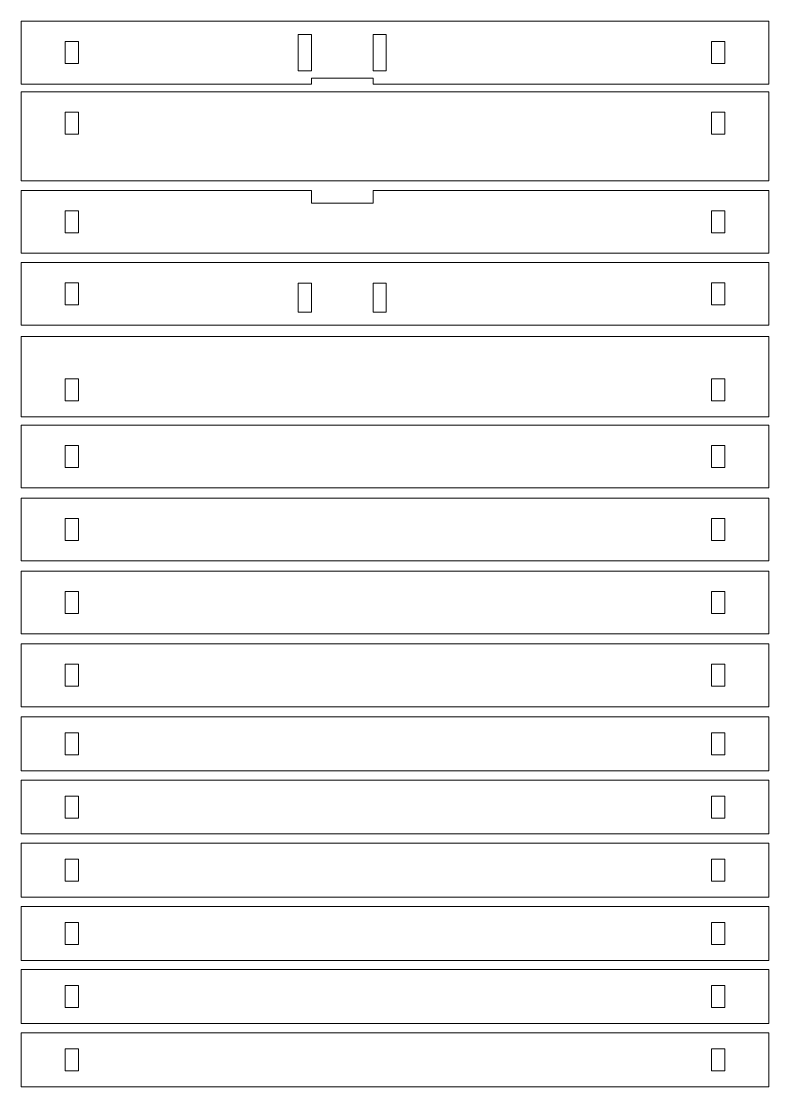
# Model space of a CAD drawing. Header units: millimetres. Extents: x -226 to 226, y -126 to 126.
# Drawn here: x 55.8 to 225.8, y -119.6 to 122.8 of the extents above; entities that cross this region are included whole.
import ezdxf

# ---------------------------------------------------------------- set-up
doc = ezdxf.new("R2010")
doc.units = ezdxf.units.MM
doc.header["$MEASUREMENT"] = 0
doc.layers.add('Camada 1', color=7, linetype='Continuous')

msp = doc.modelspace()

# ---------------------------------------------------------------- linework, layer by layer
at = {"layer": 'Camada 1', "color": 250, "lineweight": 20}
for points, knots in [([(55.7727, 108.5024), (55.7727, 108.5024), (121.7727, 108.5024), (121.7727, 108.5024), (121.7727, 108.5024), (121.7727, 108.5024), (121.7727, 109.8024), (121.7727, 109.8024), (121.7727, 109.8024), (121.7727, 109.8024), (135.7727, 109.8024), (135.7727, 109.8024), (135.7727, 109.8024), (135.7727, 109.8024), (135.7727, 108.5024), (135.7727, 108.5024), (135.7727, 108.5024), (135.7727, 108.5024), (225.7727, 108.5024), (225.7727, 108.5024), (225.7727, 108.5024), (225.7727, 108.5024), (225.7727, 122.7652), (225.7727, 122.7652), (225.7727, 122.7652), (225.7727, 122.7652), (55.7727, 122.7652), (55.7727, 122.7652), (55.7727, 122.7652), (55.7727, 122.7652), (55.7727, 108.5024), (55.7727, 108.5024)], [0, 0, 0, 0, 0.11111111, 0.11111111, 0.11111111, 0.11111111, 0.22222222, 0.22222222, 0.22222222, 0.22222222, 0.33333333, 0.33333333, 0.33333333, 0.33333333, 0.44444444, 0.44444444, 0.44444444, 0.44444444, 0.55555556, 0.55555556, 0.55555556, 0.55555556, 0.66666667, 0.66666667, 0.66666667, 0.66666667, 0.77777778, 0.77777778, 0.77777778, 0.77777778, 1, 1, 1, 1]), ([(118.7727, 111.5024), (118.7727, 111.5024), (118.7727, 119.7652), (118.7727, 119.7652), (118.7727, 119.7652), (118.7727, 119.7652), (121.7727, 119.7652), (121.7727, 119.7652), (121.7727, 119.7652), (121.7727, 119.7652), (121.7727, 111.5024), (121.7727, 111.5024), (121.7727, 111.5024), (121.7727, 111.5024), (118.7727, 111.5024), (118.7727, 111.5024)], [0, 0, 0, 0, 0.2, 0.2, 0.2, 0.2, 0.4, 0.4, 0.4, 0.4, 0.6, 0.6, 0.6, 0.6, 1, 1, 1, 1]), ([(135.7727, 111.5024), (135.7727, 111.5024), (135.7727, 119.7652), (135.7727, 119.7652), (135.7727, 119.7652), (135.7727, 119.7652), (138.7727, 119.7652), (138.7727, 119.7652), (138.7727, 119.7652), (138.7727, 119.7652), (138.7727, 111.5024), (138.7727, 111.5024), (138.7727, 111.5024), (138.7727, 111.5024), (135.7727, 111.5024), (135.7727, 111.5024)], [0, 0, 0, 0, 0.2, 0.2, 0.2, 0.2, 0.4, 0.4, 0.4, 0.4, 0.6, 0.6, 0.6, 0.6, 1, 1, 1, 1]), ([(68.7727, 118.1352), (68.7727, 118.1352), (68.7727, 113.1324), (68.7727, 113.1324), (68.7727, 113.1324), (68.7727, 113.1324), (65.7727, 113.1324), (65.7727, 113.1324), (65.7727, 113.1324), (65.7727, 113.1324), (65.7727, 118.1352), (65.7727, 118.1352), (65.7727, 118.1352), (65.7727, 118.1352), (68.7727, 118.1352), (68.7727, 118.1352)], [0, 0, 0, 0, 0.2, 0.2, 0.2, 0.2, 0.4, 0.4, 0.4, 0.4, 0.6, 0.6, 0.6, 0.6, 1, 1, 1, 1]), ([(212.7727, 113.1324), (212.7727, 113.1324), (212.7727, 118.1352), (212.7727, 118.1352), (212.7727, 118.1352), (212.7727, 118.1352), (215.7727, 118.1352), (215.7727, 118.1352), (215.7727, 118.1352), (215.7727, 118.1352), (215.7727, 113.1324), (215.7727, 113.1324), (215.7727, 113.1324), (215.7727, 113.1324), (212.7727, 113.1324), (212.7727, 113.1324)], [0, 0, 0, 0, 0.2, 0.2, 0.2, 0.2, 0.4, 0.4, 0.4, 0.4, 0.6, 0.6, 0.6, 0.6, 1, 1, 1, 1]), ([(55.7727, 86.4933), (55.7727, 86.4933), (225.7727, 86.4933), (225.7727, 86.4933), (225.7727, 86.4933), (225.7727, 86.4933), (225.7727, 106.7561), (225.7727, 106.7561), (225.7727, 106.7561), (225.7727, 106.7561), (55.7727, 106.7561), (55.7727, 106.7561), (55.7727, 106.7561), (55.7727, 106.7561), (55.7727, 86.4933), (55.7727, 86.4933)], [0, 0, 0, 0, 0.2, 0.2, 0.2, 0.2, 0.4, 0.4, 0.4, 0.4, 0.6, 0.6, 0.6, 0.6, 1, 1, 1, 1]), ([(68.7727, 97.1233), (68.7727, 97.1233), (65.7727, 97.1233), (65.7727, 97.1233), (65.7727, 97.1233), (65.7727, 97.1233), (65.7727, 102.1261), (65.7727, 102.1261), (65.7727, 102.1261), (65.7727, 102.1261), (68.7727, 102.1261), (68.7727, 102.1261), (68.7727, 102.1261), (68.7727, 102.1261), (68.7727, 97.1233), (68.7727, 97.1233)], [0, 0, 0, 0, 0.2, 0.2, 0.2, 0.2, 0.4, 0.4, 0.4, 0.4, 0.6, 0.6, 0.6, 0.6, 1, 1, 1, 1]), ([(212.7727, 97.1233), (212.7727, 97.1233), (212.7727, 102.1261), (212.7727, 102.1261), (212.7727, 102.1261), (212.7727, 102.1261), (215.7727, 102.1261), (215.7727, 102.1261), (215.7727, 102.1261), (215.7727, 102.1261), (215.7727, 97.1233), (215.7727, 97.1233), (215.7727, 97.1233), (215.7727, 97.1233), (212.7727, 97.1233), (212.7727, 97.1233)], [0, 0, 0, 0, 0.2, 0.2, 0.2, 0.2, 0.4, 0.4, 0.4, 0.4, 0.6, 0.6, 0.6, 0.6, 1, 1, 1, 1]), ([(55.7727, 70.008), (55.7727, 70.008), (225.7727, 70.008), (225.7727, 70.008), (225.7727, 70.008), (225.7727, 70.008), (225.7727, 84.2708), (225.7727, 84.2708), (225.7727, 84.2708), (225.7727, 84.2708), (135.7727, 84.2708), (135.7727, 84.2708), (135.7727, 84.2708), (135.7727, 84.2708), (135.7727, 81.4207), (135.7727, 81.4207), (135.7727, 81.4207), (135.7727, 81.4207), (121.7727, 81.4207), (121.7727, 81.4207), (121.7727, 81.4207), (121.7727, 81.4207), (121.7727, 84.2708), (121.7727, 84.2708), (121.7727, 84.2708), (121.7727, 84.2708), (55.7727, 84.2708), (55.7727, 84.2708), (55.7727, 84.2708), (55.7727, 84.2708), (55.7727, 70.008), (55.7727, 70.008)], [0, 0, 0, 0, 0.11111111, 0.11111111, 0.11111111, 0.11111111, 0.22222222, 0.22222222, 0.22222222, 0.22222222, 0.33333333, 0.33333333, 0.33333333, 0.33333333, 0.44444444, 0.44444444, 0.44444444, 0.44444444, 0.55555556, 0.55555556, 0.55555556, 0.55555556, 0.66666667, 0.66666667, 0.66666667, 0.66666667, 0.77777778, 0.77777778, 0.77777778, 0.77777778, 1, 1, 1, 1]), ([(68.7727, 79.6408), (68.7727, 79.6408), (68.7727, 74.638), (68.7727, 74.638), (68.7727, 74.638), (68.7727, 74.638), (65.7727, 74.638), (65.7727, 74.638), (65.7727, 74.638), (65.7727, 74.638), (65.7727, 79.6408), (65.7727, 79.6408), (65.7727, 79.6408), (65.7727, 79.6408), (68.7727, 79.6408), (68.7727, 79.6408)], [0, 0, 0, 0, 0.2, 0.2, 0.2, 0.2, 0.4, 0.4, 0.4, 0.4, 0.6, 0.6, 0.6, 0.6, 1, 1, 1, 1]), ([(212.7727, 74.638), (212.7727, 74.638), (212.7727, 79.6408), (212.7727, 79.6408), (212.7727, 79.6408), (212.7727, 79.6408), (215.7727, 79.6408), (215.7727, 79.6408), (215.7727, 79.6408), (215.7727, 79.6408), (215.7727, 74.638), (215.7727, 74.638), (215.7727, 74.638), (215.7727, 74.638), (212.7727, 74.638), (212.7727, 74.638)], [0, 0, 0, 0, 0.2, 0.2, 0.2, 0.2, 0.4, 0.4, 0.4, 0.4, 0.6, 0.6, 0.6, 0.6, 1, 1, 1, 1]), ([(55.7727, 53.6285), (55.7727, 53.6285), (225.7727, 53.6285), (225.7727, 53.6285), (225.7727, 53.6285), (225.7727, 53.6285), (225.7727, 67.8913), (225.7727, 67.8913), (225.7727, 67.8913), (225.7727, 67.8913), (55.7727, 67.8913), (55.7727, 67.8913), (55.7727, 67.8913), (55.7727, 67.8913), (55.7727, 53.6285), (55.7727, 53.6285)], [0, 0, 0, 0, 0.2, 0.2, 0.2, 0.2, 0.4, 0.4, 0.4, 0.4, 0.6, 0.6, 0.6, 0.6, 1, 1, 1, 1]), ([(68.7727, 58.2585), (68.7727, 58.2585), (65.7727, 58.2585), (65.7727, 58.2585), (65.7727, 58.2585), (65.7727, 58.2585), (65.7727, 63.2613), (65.7727, 63.2613), (65.7727, 63.2613), (65.7727, 63.2613), (68.7727, 63.2613), (68.7727, 63.2613), (68.7727, 63.2613), (68.7727, 63.2613), (68.7727, 58.2585), (68.7727, 58.2585)], [0, 0, 0, 0, 0.2, 0.2, 0.2, 0.2, 0.4, 0.4, 0.4, 0.4, 0.6, 0.6, 0.6, 0.6, 1, 1, 1, 1]), ([(118.7727, 56.6285), (118.7727, 56.6285), (118.7727, 63.205), (118.7727, 63.205), (118.7727, 63.205), (118.7727, 63.205), (121.7727, 63.205), (121.7727, 63.205), (121.7727, 63.205), (121.7727, 63.205), (121.7727, 56.6285), (121.7727, 56.6285), (121.7727, 56.6285), (121.7727, 56.6285), (118.7727, 56.6285), (118.7727, 56.6285)], [0, 0, 0, 0, 0.2, 0.2, 0.2, 0.2, 0.4, 0.4, 0.4, 0.4, 0.6, 0.6, 0.6, 0.6, 1, 1, 1, 1]), ([(135.7727, 56.6285), (135.7727, 56.6285), (135.7727, 63.205), (135.7727, 63.205), (135.7727, 63.205), (135.7727, 63.205), (138.7727, 63.205), (138.7727, 63.205), (138.7727, 63.205), (138.7727, 63.205), (138.7727, 56.6285), (138.7727, 56.6285), (138.7727, 56.6285), (138.7727, 56.6285), (135.7727, 56.6285), (135.7727, 56.6285)], [0, 0, 0, 0, 0.2, 0.2, 0.2, 0.2, 0.4, 0.4, 0.4, 0.4, 0.6, 0.6, 0.6, 0.6, 1, 1, 1, 1]), ([(215.7727, 58.2585), (215.7727, 58.2585), (212.7727, 58.2585), (212.7727, 58.2585), (212.7727, 58.2585), (212.7727, 58.2585), (212.7727, 63.2613), (212.7727, 63.2613), (212.7727, 63.2613), (212.7727, 63.2613), (215.7727, 63.2613), (215.7727, 63.2613), (215.7727, 63.2613), (215.7727, 63.2613), (215.7727, 58.2585), (215.7727, 58.2585)], [0, 0, 0, 0, 0.2, 0.2, 0.2, 0.2, 0.4, 0.4, 0.4, 0.4, 0.6, 0.6, 0.6, 0.6, 1, 1, 1, 1]), ([(55.7727, 32.8257), (55.7727, 32.8257), (225.7727, 32.8257), (225.7727, 32.8257), (225.7727, 32.8257), (225.7727, 32.8257), (225.7727, 51.0885), (225.7727, 51.0885), (225.7727, 51.0885), (225.7727, 51.0885), (55.7727, 51.0885), (55.7727, 51.0885), (55.7727, 51.0885), (55.7727, 51.0885), (55.7727, 32.8257), (55.7727, 32.8257)], [0, 0, 0, 0, 0.2, 0.2, 0.2, 0.2, 0.4, 0.4, 0.4, 0.4, 0.6, 0.6, 0.6, 0.6, 1, 1, 1, 1]), ([(68.7727, 36.4557), (68.7727, 36.4557), (65.7727, 36.4557), (65.7727, 36.4557), (65.7727, 36.4557), (65.7727, 36.4557), (65.7727, 41.4585), (65.7727, 41.4585), (65.7727, 41.4585), (65.7727, 41.4585), (68.7727, 41.4585), (68.7727, 41.4585), (68.7727, 41.4585), (68.7727, 41.4585), (68.7727, 36.4557), (68.7727, 36.4557)], [0, 0, 0, 0, 0.2, 0.2, 0.2, 0.2, 0.4, 0.4, 0.4, 0.4, 0.6, 0.6, 0.6, 0.6, 1, 1, 1, 1]), ([(215.7727, 36.4557), (215.7727, 36.4557), (212.7727, 36.4557), (212.7727, 36.4557), (212.7727, 36.4557), (212.7727, 36.4557), (212.7727, 41.4585), (212.7727, 41.4585), (212.7727, 41.4585), (212.7727, 41.4585), (215.7727, 41.4585), (215.7727, 41.4585), (215.7727, 41.4585), (215.7727, 41.4585), (215.7727, 36.4557), (215.7727, 36.4557)], [0, 0, 0, 0, 0.2, 0.2, 0.2, 0.2, 0.4, 0.4, 0.4, 0.4, 0.6, 0.6, 0.6, 0.6, 1, 1, 1, 1]), ([(225.7727, 30.9207), (225.7727, 30.9207), (55.7727, 30.9207), (55.7727, 30.9207), (55.7727, 30.9207), (55.7727, 30.9207), (55.7727, 16.6579), (55.7727, 16.6579), (55.7727, 16.6579), (55.7727, 16.6579), (225.7727, 16.6579), (225.7727, 16.6579), (225.7727, 16.6579), (225.7727, 16.6579), (225.7727, 30.9207), (225.7727, 30.9207)], [0, 0, 0, 0, 0.2, 0.2, 0.2, 0.2, 0.4, 0.4, 0.4, 0.4, 0.6, 0.6, 0.6, 0.6, 1, 1, 1, 1]), ([(68.7727, 26.2907), (68.7727, 26.2907), (68.7727, 21.2879), (68.7727, 21.2879), (68.7727, 21.2879), (68.7727, 21.2879), (65.7727, 21.2879), (65.7727, 21.2879), (65.7727, 21.2879), (65.7727, 21.2879), (65.7727, 26.2907), (65.7727, 26.2907), (65.7727, 26.2907), (65.7727, 26.2907), (68.7727, 26.2907), (68.7727, 26.2907)], [0, 0, 0, 0, 0.2, 0.2, 0.2, 0.2, 0.4, 0.4, 0.4, 0.4, 0.6, 0.6, 0.6, 0.6, 1, 1, 1, 1]), ([(212.7727, 21.2879), (212.7727, 21.2879), (212.7727, 26.2907), (212.7727, 26.2907), (212.7727, 26.2907), (212.7727, 26.2907), (215.7727, 26.2907), (215.7727, 26.2907), (215.7727, 26.2907), (215.7727, 26.2907), (215.7727, 21.2879), (215.7727, 21.2879), (215.7727, 21.2879), (215.7727, 21.2879), (212.7727, 21.2879), (212.7727, 21.2879)], [0, 0, 0, 0, 0.2, 0.2, 0.2, 0.2, 0.4, 0.4, 0.4, 0.4, 0.6, 0.6, 0.6, 0.6, 1, 1, 1, 1]), ([(225.7727, 14.3295), (225.7727, 14.3295), (55.7727, 14.3295), (55.7727, 14.3295), (55.7727, 14.3295), (55.7727, 14.3295), (55.7727, 0.0667), (55.7727, 0.0667), (55.7727, 0.0667), (55.7727, 0.0667), (225.7727, 0.0667), (225.7727, 0.0667), (225.7727, 0.0667), (225.7727, 0.0667), (225.7727, 14.3295), (225.7727, 14.3295)], [0, 0, 0, 0, 0.2, 0.2, 0.2, 0.2, 0.4, 0.4, 0.4, 0.4, 0.6, 0.6, 0.6, 0.6, 1, 1, 1, 1]), ([(68.7727, 9.6995), (68.7727, 9.6995), (68.7727, 4.6967), (68.7727, 4.6967), (68.7727, 4.6967), (68.7727, 4.6967), (65.7727, 4.6967), (65.7727, 4.6967), (65.7727, 4.6967), (65.7727, 4.6967), (65.7727, 9.6995), (65.7727, 9.6995), (65.7727, 9.6995), (65.7727, 9.6995), (68.7727, 9.6995), (68.7727, 9.6995)], [0, 0, 0, 0, 0.2, 0.2, 0.2, 0.2, 0.4, 0.4, 0.4, 0.4, 0.6, 0.6, 0.6, 0.6, 1, 1, 1, 1]), ([(212.7727, 4.6967), (212.7727, 4.6967), (212.7727, 9.6995), (212.7727, 9.6995), (212.7727, 9.6995), (212.7727, 9.6995), (215.7727, 9.6995), (215.7727, 9.6995), (215.7727, 9.6995), (215.7727, 9.6995), (215.7727, 4.6967), (215.7727, 4.6967), (215.7727, 4.6967), (215.7727, 4.6967), (212.7727, 4.6967), (212.7727, 4.6967)], [0, 0, 0, 0, 0.2, 0.2, 0.2, 0.2, 0.4, 0.4, 0.4, 0.4, 0.6, 0.6, 0.6, 0.6, 1, 1, 1, 1]), ([(225.7727, -2.2617), (225.7727, -2.2617), (55.7727, -2.2617), (55.7727, -2.2617), (55.7727, -2.2617), (55.7727, -2.2617), (55.7727, -16.5245), (55.7727, -16.5245), (55.7727, -16.5245), (55.7727, -16.5245), (225.7727, -16.5245), (225.7727, -16.5245), (225.7727, -16.5245), (225.7727, -16.5245), (225.7727, -2.2617), (225.7727, -2.2617)], [0, 0, 0, 0, 0.2, 0.2, 0.2, 0.2, 0.4, 0.4, 0.4, 0.4, 0.6, 0.6, 0.6, 0.6, 1, 1, 1, 1]), ([(68.7727, -6.8917), (68.7727, -6.8917), (68.7727, -11.8945), (68.7727, -11.8945), (68.7727, -11.8945), (68.7727, -11.8945), (65.7727, -11.8945), (65.7727, -11.8945), (65.7727, -11.8945), (65.7727, -11.8945), (65.7727, -6.8917), (65.7727, -6.8917), (65.7727, -6.8917), (65.7727, -6.8917), (68.7727, -6.8917), (68.7727, -6.8917)], [0, 0, 0, 0, 0.2, 0.2, 0.2, 0.2, 0.4, 0.4, 0.4, 0.4, 0.6, 0.6, 0.6, 0.6, 1, 1, 1, 1]), ([(212.7727, -11.8945), (212.7727, -11.8945), (212.7727, -6.8917), (212.7727, -6.8917), (212.7727, -6.8917), (212.7727, -6.8917), (215.7727, -6.8917), (215.7727, -6.8917), (215.7727, -6.8917), (215.7727, -6.8917), (215.7727, -11.8945), (215.7727, -11.8945), (215.7727, -11.8945), (215.7727, -11.8945), (212.7727, -11.8945), (212.7727, -11.8945)], [0, 0, 0, 0, 0.2, 0.2, 0.2, 0.2, 0.4, 0.4, 0.4, 0.4, 0.6, 0.6, 0.6, 0.6, 1, 1, 1, 1]), ([(225.7727, -18.8529), (225.7727, -18.8529), (55.7727, -18.8529), (55.7727, -18.8529), (55.7727, -18.8529), (55.7727, -18.8529), (55.7727, -33.1157), (55.7727, -33.1157), (55.7727, -33.1157), (55.7727, -33.1157), (225.7727, -33.1157), (225.7727, -33.1157), (225.7727, -33.1157), (225.7727, -33.1157), (225.7727, -18.8529), (225.7727, -18.8529)], [0, 0, 0, 0, 0.2, 0.2, 0.2, 0.2, 0.4, 0.4, 0.4, 0.4, 0.6, 0.6, 0.6, 0.6, 1, 1, 1, 1]), ([(68.7727, -23.4829), (68.7727, -23.4829), (68.7727, -28.4857), (68.7727, -28.4857), (68.7727, -28.4857), (68.7727, -28.4857), (65.7727, -28.4857), (65.7727, -28.4857), (65.7727, -28.4857), (65.7727, -28.4857), (65.7727, -23.4829), (65.7727, -23.4829), (65.7727, -23.4829), (65.7727, -23.4829), (68.7727, -23.4829), (68.7727, -23.4829)], [0, 0, 0, 0, 0.2, 0.2, 0.2, 0.2, 0.4, 0.4, 0.4, 0.4, 0.6, 0.6, 0.6, 0.6, 1, 1, 1, 1]), ([(212.7727, -28.4857), (212.7727, -28.4857), (212.7727, -23.4829), (212.7727, -23.4829), (212.7727, -23.4829), (212.7727, -23.4829), (215.7727, -23.4829), (215.7727, -23.4829), (215.7727, -23.4829), (215.7727, -23.4829), (215.7727, -28.4857), (215.7727, -28.4857), (215.7727, -28.4857), (215.7727, -28.4857), (212.7727, -28.4857), (212.7727, -28.4857)], [0, 0, 0, 0, 0.2, 0.2, 0.2, 0.2, 0.4, 0.4, 0.4, 0.4, 0.6, 0.6, 0.6, 0.6, 1, 1, 1, 1]), ([(55.7727, -47.7068), (55.7727, -47.7068), (225.7727, -47.7068), (225.7727, -47.7068), (225.7727, -47.7068), (225.7727, -47.7068), (225.7727, -35.444), (225.7727, -35.444), (225.7727, -35.444), (225.7727, -35.444), (55.7727, -35.444), (55.7727, -35.444), (55.7727, -35.444), (55.7727, -35.444), (55.7727, -47.7068), (55.7727, -47.7068)], [0, 0, 0, 0, 0.2, 0.2, 0.2, 0.2, 0.4, 0.4, 0.4, 0.4, 0.6, 0.6, 0.6, 0.6, 1, 1, 1, 1]), ([(68.7727, -39.074), (68.7727, -39.074), (68.7727, -44.0768), (68.7727, -44.0768), (68.7727, -44.0768), (68.7727, -44.0768), (65.7727, -44.0768), (65.7727, -44.0768), (65.7727, -44.0768), (65.7727, -44.0768), (65.7727, -39.074), (65.7727, -39.074), (65.7727, -39.074), (65.7727, -39.074), (68.7727, -39.074), (68.7727, -39.074)], [0, 0, 0, 0, 0.2, 0.2, 0.2, 0.2, 0.4, 0.4, 0.4, 0.4, 0.6, 0.6, 0.6, 0.6, 1, 1, 1, 1]), ([(212.7727, -44.0768), (212.7727, -44.0768), (212.7727, -39.074), (212.7727, -39.074), (212.7727, -39.074), (212.7727, -39.074), (215.7727, -39.074), (215.7727, -39.074), (215.7727, -39.074), (215.7727, -39.074), (215.7727, -44.0768), (215.7727, -44.0768), (215.7727, -44.0768), (215.7727, -44.0768), (212.7727, -44.0768), (212.7727, -44.0768)], [0, 0, 0, 0, 0.2, 0.2, 0.2, 0.2, 0.4, 0.4, 0.4, 0.4, 0.6, 0.6, 0.6, 0.6, 1, 1, 1, 1]), ([(55.7727, -62.0755), (55.7727, -62.0755), (225.7727, -62.0755), (225.7727, -62.0755), (225.7727, -62.0755), (225.7727, -62.0755), (225.7727, -49.8127), (225.7727, -49.8127), (225.7727, -49.8127), (225.7727, -49.8127), (55.7727, -49.8127), (55.7727, -49.8127), (55.7727, -49.8127), (55.7727, -49.8127), (55.7727, -62.0755), (55.7727, -62.0755)], [0, 0, 0, 0, 0.2, 0.2, 0.2, 0.2, 0.4, 0.4, 0.4, 0.4, 0.6, 0.6, 0.6, 0.6, 1, 1, 1, 1]), ([(68.7727, -53.4427), (68.7727, -53.4427), (68.7727, -58.4455), (68.7727, -58.4455), (68.7727, -58.4455), (68.7727, -58.4455), (65.7727, -58.4455), (65.7727, -58.4455), (65.7727, -58.4455), (65.7727, -58.4455), (65.7727, -53.4427), (65.7727, -53.4427), (65.7727, -53.4427), (65.7727, -53.4427), (68.7727, -53.4427), (68.7727, -53.4427)], [0, 0, 0, 0, 0.2, 0.2, 0.2, 0.2, 0.4, 0.4, 0.4, 0.4, 0.6, 0.6, 0.6, 0.6, 1, 1, 1, 1]), ([(212.7727, -58.4455), (212.7727, -58.4455), (212.7727, -53.4427), (212.7727, -53.4427), (212.7727, -53.4427), (212.7727, -53.4427), (215.7727, -53.4427), (215.7727, -53.4427), (215.7727, -53.4427), (215.7727, -53.4427), (215.7727, -58.4455), (215.7727, -58.4455), (215.7727, -58.4455), (215.7727, -58.4455), (212.7727, -58.4455), (212.7727, -58.4455)], [0, 0, 0, 0, 0.2, 0.2, 0.2, 0.2, 0.4, 0.4, 0.4, 0.4, 0.6, 0.6, 0.6, 0.6, 1, 1, 1, 1]), ([(55.7727, -76.4442), (55.7727, -76.4442), (225.7727, -76.4442), (225.7727, -76.4442), (225.7727, -76.4442), (225.7727, -76.4442), (225.7727, -64.1814), (225.7727, -64.1814), (225.7727, -64.1814), (225.7727, -64.1814), (55.7727, -64.1814), (55.7727, -64.1814), (55.7727, -64.1814), (55.7727, -64.1814), (55.7727, -76.4442), (55.7727, -76.4442)], [0, 0, 0, 0, 0.2, 0.2, 0.2, 0.2, 0.4, 0.4, 0.4, 0.4, 0.6, 0.6, 0.6, 0.6, 1, 1, 1, 1]), ([(68.7727, -67.8114), (68.7727, -67.8114), (68.7727, -72.8142), (68.7727, -72.8142), (68.7727, -72.8142), (68.7727, -72.8142), (65.7727, -72.8142), (65.7727, -72.8142), (65.7727, -72.8142), (65.7727, -72.8142), (65.7727, -67.8114), (65.7727, -67.8114), (65.7727, -67.8114), (65.7727, -67.8114), (68.7727, -67.8114), (68.7727, -67.8114)], [0, 0, 0, 0, 0.2, 0.2, 0.2, 0.2, 0.4, 0.4, 0.4, 0.4, 0.6, 0.6, 0.6, 0.6, 1, 1, 1, 1]), ([(212.7727, -72.8142), (212.7727, -72.8142), (212.7727, -67.8114), (212.7727, -67.8114), (212.7727, -67.8114), (212.7727, -67.8114), (215.7727, -67.8114), (215.7727, -67.8114), (215.7727, -67.8114), (215.7727, -67.8114), (215.7727, -72.8142), (215.7727, -72.8142), (215.7727, -72.8142), (215.7727, -72.8142), (212.7727, -72.8142), (212.7727, -72.8142)], [0, 0, 0, 0, 0.2, 0.2, 0.2, 0.2, 0.4, 0.4, 0.4, 0.4, 0.6, 0.6, 0.6, 0.6, 1, 1, 1, 1]), ([(55.7727, -90.8129), (55.7727, -90.8129), (225.7727, -90.8129), (225.7727, -90.8129), (225.7727, -90.8129), (225.7727, -90.8129), (225.7727, -78.5501), (225.7727, -78.5501), (225.7727, -78.5501), (225.7727, -78.5501), (55.7727, -78.5501), (55.7727, -78.5501), (55.7727, -78.5501), (55.7727, -78.5501), (55.7727, -90.8129), (55.7727, -90.8129)], [0, 0, 0, 0, 0.2, 0.2, 0.2, 0.2, 0.4, 0.4, 0.4, 0.4, 0.6, 0.6, 0.6, 0.6, 1, 1, 1, 1]), ([(68.7727, -82.1801), (68.7727, -82.1801), (68.7727, -87.1829), (68.7727, -87.1829), (68.7727, -87.1829), (68.7727, -87.1829), (65.7727, -87.1829), (65.7727, -87.1829), (65.7727, -87.1829), (65.7727, -87.1829), (65.7727, -82.1801), (65.7727, -82.1801), (65.7727, -82.1801), (65.7727, -82.1801), (68.7727, -82.1801), (68.7727, -82.1801)], [0, 0, 0, 0, 0.2, 0.2, 0.2, 0.2, 0.4, 0.4, 0.4, 0.4, 0.6, 0.6, 0.6, 0.6, 1, 1, 1, 1]), ([(212.7727, -87.1829), (212.7727, -87.1829), (212.7727, -82.1801), (212.7727, -82.1801), (212.7727, -82.1801), (212.7727, -82.1801), (215.7727, -82.1801), (215.7727, -82.1801), (215.7727, -82.1801), (215.7727, -82.1801), (215.7727, -87.1829), (215.7727, -87.1829), (215.7727, -87.1829), (215.7727, -87.1829), (212.7727, -87.1829), (212.7727, -87.1829)], [0, 0, 0, 0, 0.2, 0.2, 0.2, 0.2, 0.4, 0.4, 0.4, 0.4, 0.6, 0.6, 0.6, 0.6, 1, 1, 1, 1]), ([(55.7727, -105.1816), (55.7727, -105.1816), (225.7727, -105.1816), (225.7727, -105.1816), (225.7727, -105.1816), (225.7727, -105.1816), (225.7727, -92.9188), (225.7727, -92.9188), (225.7727, -92.9188), (225.7727, -92.9188), (55.7727, -92.9188), (55.7727, -92.9188), (55.7727, -92.9188), (55.7727, -92.9188), (55.7727, -105.1816), (55.7727, -105.1816)], [0, 0, 0, 0, 0.2, 0.2, 0.2, 0.2, 0.4, 0.4, 0.4, 0.4, 0.6, 0.6, 0.6, 0.6, 1, 1, 1, 1]), ([(68.7727, -96.5488), (68.7727, -96.5488), (68.7727, -101.5516), (68.7727, -101.5516), (68.7727, -101.5516), (68.7727, -101.5516), (65.7727, -101.5516), (65.7727, -101.5516), (65.7727, -101.5516), (65.7727, -101.5516), (65.7727, -96.5488), (65.7727, -96.5488), (65.7727, -96.5488), (65.7727, -96.5488), (68.7727, -96.5488), (68.7727, -96.5488)], [0, 0, 0, 0, 0.2, 0.2, 0.2, 0.2, 0.4, 0.4, 0.4, 0.4, 0.6, 0.6, 0.6, 0.6, 1, 1, 1, 1]), ([(212.7727, -101.5516), (212.7727, -101.5516), (212.7727, -96.5488), (212.7727, -96.5488), (212.7727, -96.5488), (212.7727, -96.5488), (215.7727, -96.5488), (215.7727, -96.5488), (215.7727, -96.5488), (215.7727, -96.5488), (215.7727, -101.5516), (215.7727, -101.5516), (215.7727, -101.5516), (215.7727, -101.5516), (212.7727, -101.5516), (212.7727, -101.5516)], [0, 0, 0, 0, 0.2, 0.2, 0.2, 0.2, 0.4, 0.4, 0.4, 0.4, 0.6, 0.6, 0.6, 0.6, 1, 1, 1, 1]), ([(55.7727, -119.5503), (55.7727, -119.5503), (225.7727, -119.5503), (225.7727, -119.5503), (225.7727, -119.5503), (225.7727, -119.5503), (225.7727, -107.2875), (225.7727, -107.2875), (225.7727, -107.2875), (225.7727, -107.2875), (55.7727, -107.2875), (55.7727, -107.2875), (55.7727, -107.2875), (55.7727, -107.2875), (55.7727, -119.5503), (55.7727, -119.5503)], [0, 0, 0, 0, 0.2, 0.2, 0.2, 0.2, 0.4, 0.4, 0.4, 0.4, 0.6, 0.6, 0.6, 0.6, 1, 1, 1, 1]), ([(68.7727, -110.9175), (68.7727, -110.9175), (68.7727, -115.9203), (68.7727, -115.9203), (68.7727, -115.9203), (68.7727, -115.9203), (65.7727, -115.9203), (65.7727, -115.9203), (65.7727, -115.9203), (65.7727, -115.9203), (65.7727, -110.9175), (65.7727, -110.9175), (65.7727, -110.9175), (65.7727, -110.9175), (68.7727, -110.9175), (68.7727, -110.9175)], [0, 0, 0, 0, 0.2, 0.2, 0.2, 0.2, 0.4, 0.4, 0.4, 0.4, 0.6, 0.6, 0.6, 0.6, 1, 1, 1, 1]), ([(212.7727, -115.9203), (212.7727, -115.9203), (212.7727, -110.9175), (212.7727, -110.9175), (212.7727, -110.9175), (212.7727, -110.9175), (215.7727, -110.9175), (215.7727, -110.9175), (215.7727, -110.9175), (215.7727, -110.9175), (215.7727, -115.9203), (215.7727, -115.9203), (215.7727, -115.9203), (215.7727, -115.9203), (212.7727, -115.9203), (212.7727, -115.9203)], [0, 0, 0, 0, 0.2, 0.2, 0.2, 0.2, 0.4, 0.4, 0.4, 0.4, 0.6, 0.6, 0.6, 0.6, 1, 1, 1, 1])]:
    msp.add_open_spline(points, degree=3, knots=knots, dxfattribs=at)

doc.saveas('drawing.dxf')
